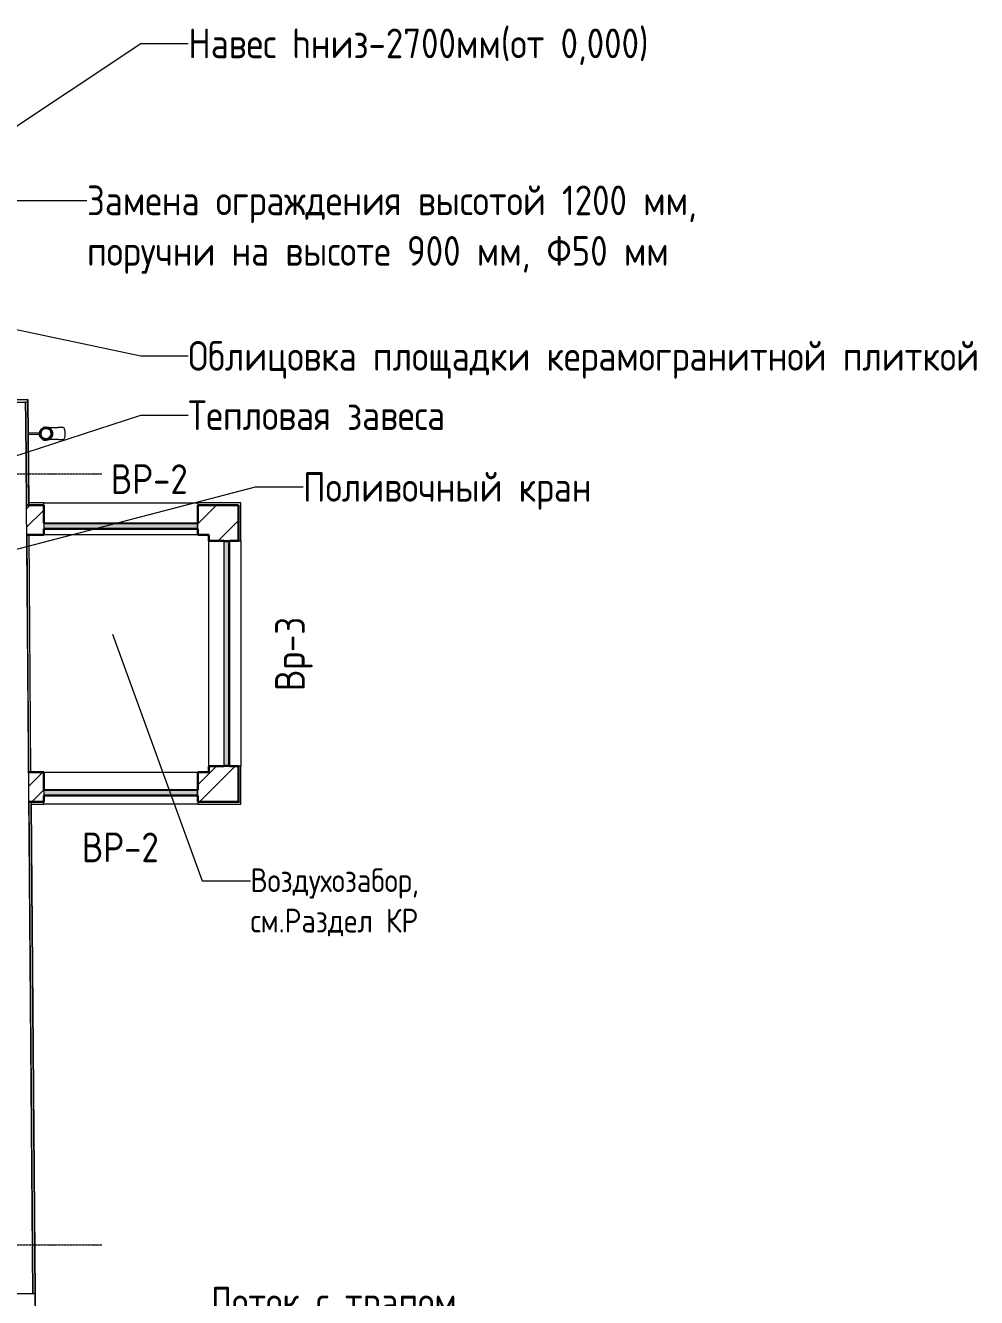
# Model space of a CAD drawing. Header units: millimetres. Extents: x 504091 to 2165846, y 135022 to 442887.
# Drawn here: x 1455621 to 1463641, y 340921 to 351647 of the extents above; entities that cross this region are included whole.
import ezdxf

# ---------------------------------------------------------------- set-up
doc = ezdxf.new("R2010")
doc.units = ezdxf.units.MM
doc.linetypes.add('ADSK_Линия сетки', pattern=[25, 20, -2.5, 0, -2.5])
doc.linetypes.add('осеваяX2', pattern=[4, 2.5, -0.5, 0.5, -0.5])
for name, color, linetype, lineweight in [('_ Окна', 7, 'Continuous', 30), ('Аннотация', 7, 'Continuous', 9), ('Марки окон', 7, 'Continuous', 20), ('Обобщенные модели', 7, 'Continuous', 18), ('Окна', 7, 'Continuous', 18), ('Оси', 165, 'осеваяX2', 13), ('Стены внутренние', 7, 'Continuous', 18), ('Стены наружные', 7, 'Continuous', 18), ('Стены несущие', 7, 'Continuous', 30), ('Стены отделка', 7, 'Continuous', 30), ('Стены штриховка', 7, 'Continuous', 18)]:
    doc.layers.add(name, color=color, linetype=linetype, lineweight=lineweight)
doc.styles.add('GOST Common_2', font='GOST_Common.ttf', dxfattribs={"width": 0.9, "height": 200})
doc.styles.add('GOST Common_6', font='GOST_Common.ttf', dxfattribs={"width": 0.9, "height": 200})
pattern_1 = [(45, (1400150.3, 304821.34), (-235.7317, 235.7317), []), (45, (1400307.45, 304821.34), (-235.7317, 235.7317), [])]

# ---------------------------------------------------------------- blocks, each defined once
blk = doc.blocks.new('Водосток - Тип 1 _карниз больше 490мм_-5171559-План 1-го этажа')
at = {"layer": 'Обобщенные модели', "lineweight": 9}
h = blk.add_hatch(dxfattribs=at)
h.set_pattern_fill('FP_14', color=256, style=0, pattern_type=2)
h.set_pattern_definition([(134.537, (43058.06, -55833.66), (-106.91965, -105.20546), [])])
h.paths.add_polyline_path([(174, 149), (174, 171), (164, 191), (147, 205), (125, 210), (102, 204), (85, 190), (76, 171), (77, 147), (86, 129), (103, 115), (127, 111), (147, 115), (164, 129), (174, 148)])
at = {"layer": 'Обобщенные модели'}
for p, q in [((75, 306), (75, 264)), ((175, 264), (175, 306)), ((120, 109), (120, 11)), ((130, 11), (130, 109))]:
    blk.add_line(p, q, dxfattribs=at)
at = {"layer": 'Обобщенные модели', "flags": 128}
for points in [[(75, 173), (75, 174), (75, 177), (75, 180), (75, 183), (75, 186), (75, 190), (75, 193), (75, 197), (75, 201), (75, 205), (75, 210), (75, 214), (75, 219), (75, 224), (75, 229), (75, 234), (75, 239), (75, 245), (75, 250), (75, 256), (75, 261), (75, 264)], [(175, 264), (175, 258), (175, 252), (175, 247), (175, 242), (175, 236), (175, 231), (175, 226), (175, 221), (175, 216), (175, 212), (175, 207), (175, 203), (175, 199), (175, 195), (175, 191), (175, 188), (175, 184), (175, 181), (175, 178), (175, 175), (175, 173)]]:
    blk.add_lwpolyline(points, dxfattribs=at)
at = {"layer": 'Обобщенные модели'}
for start, end in [(90, 270), (270, 90)]:
    blk.add_arc((125, 160), 52, start, end, dxfattribs=at)
at = {"layer": 'Обобщенные модели', "lineweight": 40}
for start, end in [(90, 270), (270, 90)]:
    blk.add_arc((125, 160), 50, start, end, dxfattribs=at)
at = {"layer": 'Обобщенные модели'}
for start_param, end_param in [(4.712389, 6.283185), (3.141593, 4.712389)]:
    blk.add_ellipse((125, 306), major_axis=(-50, 0), ratio=0.309017, start_param=start_param, end_param=end_param, dxfattribs=at)
blk = doc.blocks.new('Жалюзи помышленые - 1900 x1100 мм-3109638-План 1-го этажа')
at = {"layer": 'Окна', "true_color": 0x373f43}
for points in [[(945, 38), (942, 41), (-942, 41), (-945, 38), (942, 38)], [(945, -1), (945, 38), (-945, 38), (-945, -1), (942, -1)], [(902, 41), (900, 44), (-900, 44), (-903, 41), (900, 41)], [(900, 46), (-900, 46), (-900, 44), (900, 44)], [(947, -4), (945, -1), (-945, -1), (-948, -4), (945, -4)]]:
    blk.add_hatch(color=149, dxfattribs=at).paths.add_polyline_path(points)
at = {"layer": '_ Окна', "lineweight": 18}
for p, q in [((-900, 46), (-950, 46)), ((-950, 46), (-950, -4)), ((-945, 38), (-942, 41)), ((-945, -1), (-945, 38)), ((-942, 41), (-903, 41)), ((-903, 41), (-900, 44)), ((-900, 44), (-900, 46)), ((950, 46), (900, 46)), ((900, 46), (900, 44)), ((900, 44), (902, 41)), ((902, 41), (942, 41)), ((942, 41), (945, 38)), ((945, 38), (945, -1)), ((950, -4), (950, 46)), ((-950, -4), (-948, -4)), ((-948, -4), (-945, -1)), ((945, -1), (947, -4)), ((947, -4), (950, -4))]:
    blk.add_line(p, q, dxfattribs=at)
at = {"layer": 'Окна'}
for p, q in [((945, 38), (-945, 38)), ((-903, 41), (902, 41)), ((900, 46), (-900, 46)), ((900, 44), (-900, 44)), ((-948, -4), (947, -4)), ((945, -1), (-945, -1))]:
    blk.add_line(p, q, dxfattribs=at)
blk = doc.blocks.new('Жалюзи помышленые - 1300 x1100 мм-3109425-План 1-го этажа')
at = {"layer": 'Окна', "true_color": 0x373f43}
for points in [[(-645, 21), (-648, 19), (647, 19), (645, 21)], [(-603, 64), (-642, 64), (-645, 61), (645, 61), (642, 64), (-600, 64)], [(642, 61), (-645, 61), (-645, 21), (645, 21), (645, 61)], [(-600, 66), (-603, 64), (602, 64), (600, 66)], [(-598, 69), (-600, 69), (-600, 66), (600, 66), (600, 69)]]:
    blk.add_hatch(color=149, dxfattribs=at).paths.add_polyline_path(points)
at = {"layer": '_ Окна', "lineweight": 18}
for p, q in [((-600, 69), (-650, 69)), ((-650, 69), (-650, 19)), ((-650, 19), (-648, 19)), ((-648, 19), (-645, 21)), ((-645, 61), (-642, 64)), ((-645, 21), (-645, 61)), ((-642, 64), (-603, 64)), ((-603, 64), (-600, 66)), ((-600, 66), (-600, 69)), ((650, 69), (600, 69)), ((600, 69), (600, 66)), ((600, 66), (602, 64)), ((602, 64), (642, 64)), ((642, 64), (645, 61)), ((645, 61), (645, 21)), ((645, 21), (647, 19)), ((647, 19), (650, 19)), ((650, 19), (650, 69))]:
    blk.add_line(p, q, dxfattribs=at)
at = {"layer": 'Окна'}
for p, q in [((-648, 19), (647, 19)), ((645, 61), (-645, 61)), ((645, 21), (-645, 21)), ((-603, 64), (602, 64)), ((600, 69), (-600, 69)), ((600, 66), (-600, 66))]:
    blk.add_line(p, q, dxfattribs=at)

msp = doc.modelspace()

# ---------------------------------------------------------------- hatches: boundary and pattern name
at = {"layer": 'Стены внутренние', "lineweight": 9}
h = msp.add_hatch(dxfattribs=at)
h.set_pattern_fill('FP_28', color=256, style=0, pattern_type=2)
h.set_pattern_definition(pattern_1)
h.paths.add_polyline_path([(1455667.9821, 347351.4513), (1455774.8938, 347351.4513), (1455774.8938, 347601.4513), (1455629.7841, 347601.4513), (1455631.806, 347351.4513), (1455651.8067, 347351.4513)])
h.paths.add_polyline_path([(1457167.6908, 347351.4513), (1457167.6908, 347601.4513), (1457074.8938, 347601.4513), (1457074.8938, 347351.4513), (1457151.8372, 347351.4513)])
h = msp.add_hatch(dxfattribs=at)
h.set_pattern_fill('FP_28', color=256, style=0, pattern_type=2)
h.set_pattern_definition(pattern_1)
h.paths.add_polyline_path([(1457417.6908, 345351.4513), (1457417.6908, 345401.4513), (1457167.6908, 345401.4513), (1457167.6908, 345351.4513), (1457377.5541, 345351.4513)])
h.paths.add_polyline_path([(1457167.6908, 347301.4513), (1457417.6908, 347301.4513), (1457417.6908, 347601.4513), (1457167.6908, 347601.4513), (1457167.6908, 347316.5051)])
h = msp.add_hatch(dxfattribs=at)
h.set_pattern_fill('FP_28', color=256, style=0, pattern_type=2)
h.set_pattern_definition(pattern_1)
h.paths.add_polyline_path([(1455667.9821, 345101.4513), (1455774.8938, 345101.4513), (1455774.8938, 345351.4513), (1455647.9814, 345351.4513), (1455650.0034, 345101.4513), (1455651.8067, 345101.4513)])
h.paths.add_polyline_path([(1457167.6908, 345101.4513), (1457417.6908, 345101.4513), (1457417.6908, 345351.4513), (1457074.8938, 345351.4513), (1457074.8938, 345101.4513), (1457107.3852, 345101.4513)])

# ---------------------------------------------------------------- linework, layer by layer
at = {"layer": 'Аннотация', "lineweight": 9}
for p, q in [((1455348.011, 350667.2367), (1456593.8507, 351496.0296)), ((1456593.8507, 351496.0296), (1456994.0934, 351496.0296)), ((1455217.1174, 350172.2567), (1456140.2318, 350172.2567)), ((1454440.2435, 349318.8456), (1456593.8507, 348860.8064)), ((1456593.8507, 348860.8064), (1456994.0934, 348860.8064)), ((1454440.2435, 347660.1198), (1456593.8507, 348360.8064)), ((1456593.8507, 348360.8064), (1456994.0934, 348360.8064)), ((1454863.7445, 347055.3149), (1457561.7408, 347756.0015)), ((1457561.7408, 347756.0015), (1457961.9835, 347756.0015)), ((1456355.7831, 346515.5053), (1457112.3631, 344435.8628)), ((1457112.3631, 344435.8628), (1457519.0515, 344435.8628))]:
    msp.add_line(p, q, dxfattribs=at)
at = {"layer": 'Оси', "linetype": 'ADSK_Линия сетки'}
for p, q in [((1390035.5654, 347866.3441), (1456265.2939, 347866.3441)), ((1390035.5654, 341366.3441), (1456265.2939, 341366.3441))]:
    msp.add_line(p, q, dxfattribs=at)
at = {"layer": 'Стены внутренние'}
for p, q in [((1457074.8938, 347351.4513), (1455774.8938, 347351.4513)), ((1457167.6908, 345401.4513), (1457167.6908, 347301.4513)), ((1455774.8938, 345351.4513), (1457074.8938, 345351.4513))]:
    msp.add_line(p, q, dxfattribs=at)
at = {"layer": 'Стены наружные'}
for p, q in [((1455774.8938, 347621.4513), (1457074.8938, 347621.4513)), ((1457437.6908, 347301.4513), (1457437.6908, 345401.4513)), ((1457074.8938, 345081.4513), (1455774.8938, 345081.4513)), ((1455703.5297, 340956.1925), (1455717.2379, 339261.248)), ((1455717.2105, 339261.248), (1455703.5357, 340956.1926)), ((1455704.5357, 340956.2007), (1455718.2105, 339261.2558))]:
    msp.add_line(p, q, dxfattribs=at)
at = {"layer": 'Стены несущие'}
for p, q in [((1455774.8938, 347601.4513), (1455629.7841, 347601.4513)), ((1455774.8938, 347451.4513), (1455774.8938, 347601.4513)), ((1457074.8938, 347601.4513), (1457074.8938, 347451.4513)), ((1457417.6908, 347601.4513), (1457074.8938, 347601.4513)), ((1457417.6908, 347601.4513), (1457417.6908, 347301.4513)), ((1457417.6908, 347301.4513), (1457417.6908, 347601.4513)), ((1455631.806, 347351.4513), (1455774.8938, 347351.4513)), ((1455774.8938, 347351.4513), (1455774.8938, 347401.4513)), ((1457074.8938, 347401.4513), (1457074.8938, 347351.4513)), ((1457074.8938, 347351.4513), (1457167.6908, 347351.4513)), ((1457167.6908, 347351.4513), (1457167.6908, 347301.4513)), ((1457167.6908, 347301.4513), (1457295.0627, 347301.4513)), ((1457345.0627, 347301.4513), (1457417.6908, 347301.4513)), ((1457167.6908, 345401.4513), (1457167.6908, 345351.4513)), ((1457295.0627, 345401.4513), (1457167.6908, 345401.4513)), ((1457417.6908, 345401.4513), (1457345.0627, 345401.4513)), ((1457417.6908, 345401.4513), (1457417.6908, 345351.4513)), ((1457417.6908, 345101.4513), (1457417.6908, 345401.4513)), ((1455774.8938, 345351.4513), (1455647.9814, 345351.4513)), ((1455774.8938, 345201.4513), (1455774.8938, 345351.4513)), ((1457167.6908, 345351.4513), (1457074.8938, 345351.4513)), ((1457074.8938, 345351.4513), (1457074.8938, 345201.4513)), ((1455650.0034, 345101.4513), (1455774.8938, 345101.4513)), ((1455774.8938, 345101.4513), (1455774.8938, 345151.4513)), ((1457074.8938, 345151.4513), (1457074.8938, 345101.4513)), ((1457417.6908, 345101.4513), (1457074.8938, 345101.4513))]:
    msp.add_line(p, q, dxfattribs=at)
at = {"layer": 'Стены отделка', "lineweight": 9}
for p, q in [((1455642.5972, 348490.1494), (1454362.2939, 348490.1494)), ((1455632.6777, 348491.1494), (1454385.2939, 348491.1494)), ((1455622.7583, 348470.1494), (1455623.9715, 348320.1494)), ((1455623.9715, 348320.1494), (1455622.7583, 348470.1494)), ((1455632.6777, 348490.1494), (1455632.6777, 348491.1494)), ((1455649.7847, 347601.4513), (1455642.5972, 348490.1494)), ((1455643.7518, 348490.1587), (1455642.7519, 348490.1506)), ((1455642.7519, 348490.1506), (1455649.7605, 347621.4513)), ((1455650.7606, 347621.4513), (1455643.7518, 348490.1587)), ((1455649.7605, 347621.4513), (1455650.5935, 347621.4513)), ((1455650.5935, 347621.4513), (1455650.5935, 347601.4513)), ((1455774.8938, 347621.4513), (1455650.7606, 347621.4513)), ((1455774.8938, 347601.4513), (1455774.8938, 347621.4513)), ((1457437.6908, 347621.4513), (1457074.8938, 347621.4513)), ((1457074.8938, 347621.4513), (1457074.8938, 347601.4513)), ((1457417.6908, 347601.4513), (1457417.6908, 347601.4513)), ((1457437.6908, 347301.4513), (1457437.6908, 347621.4513)), ((1455667.9821, 345351.4513), (1455651.8067, 347351.4513)), ((1457417.6908, 347301.4513), (1457437.6908, 347301.4513)), ((1457437.6908, 345401.4513), (1457417.6908, 345401.4513)), ((1457437.6908, 345081.4513), (1457437.6908, 345401.4513)), ((1457417.6908, 345351.4513), (1457417.6908, 345101.4513)), ((1455703.5297, 340956.1925), (1455670.1658, 345081.4513)), ((1455670.2532, 345081.4513), (1455703.5357, 340956.1926)), ((1455671.2532, 345081.4513), (1455774.8938, 345081.4513)), ((1455704.5357, 340956.2007), (1455671.2532, 345081.4513)), ((1455774.8938, 345081.4513), (1455774.8938, 345101.4513)), ((1457074.8938, 345101.4513), (1457074.8938, 345081.4513)), ((1457074.8938, 345081.4513), (1457437.6908, 345081.4513)), ((1457417.6908, 345101.4513), (1457437.6908, 345101.4513)), ((1455533.5353, 340954.8177), (1455683.5303, 340956.0308)), ((1455683.5303, 340956.0308), (1455703.5297, 340956.1925)), ((1455703.5357, 340956.1926), (1455704.5357, 340956.2007))]:
    msp.add_line(p, q, dxfattribs=at)
at = {"layer": 'Стены штриховка'}
for p, q in [((1454522.7939, 348470.1494), (1455622.7583, 348470.1494)), ((1455642.7589, 348470.1494), (1455622.7583, 348470.1494)), ((1455623.9715, 348320.1494), (1455629.7841, 347601.4513)), ((1455683.5303, 340956.0308), (1455623.9715, 348320.1494)), ((1455650.5935, 347621.4513), (1455650.7606, 347621.4513)), ((1455631.806, 347351.4513), (1455647.9814, 345351.4513)), ((1455650.0034, 345101.4513), (1455683.5303, 340956.0308)), ((1455670.004, 345101.4513), (1455670.1658, 345081.4513)), ((1455671.2532, 345081.4513), (1455670.2532, 345081.4513))]:
    msp.add_line(p, q, dxfattribs=at)

# ---------------------------------------------------------------- block references
at = {"layer": 'Обобщенные модели', "rotation": 270.4633818725631}
msp.add_blockref('Водосток - Тип 1 _карниз больше 490мм_-5171559-План 1-го этажа', (1455633.8958, 348329.547), dxfattribs=at)
at = {"layer": 'Окна'}
for name, p, rotation in [('Жалюзи помышленые - 1300 x1100 мм-3109425-План 1-го этажа', (1456424.8938, 347470.1013), 180), ('Жалюзи помышленые - 1900 x1100 мм-3109638-План 1-го этажа', (1457299.0408, 346351.4513), 270), ('Жалюзи помышленые - 1300 x1100 мм-3109425-План 1-го этажа', (1456424.8938, 345220.1013), 180)]:
    msp.add_blockref(name, p, dxfattribs=dict(at, rotation=rotation))

# ---------------------------------------------------------------- texts
at = {"layer": 'Аннотация', "lineweight": 9, "attachment_point": 1, "line_spacing_factor": 1.022766}
for s, insert, char_height, width, style in [('\\pt360,720,1080,1440,1800,2160,2520,2880,3240,3600,3960,4320,4680,5040,5400,5760,6120,6480,6840,7200,7560,7920,8280,8640,9000,9360,9720,10080,10440,10800,11160,11520;Навес hниз-2700мм(от 0,000)', (1456994.0934, 351621.2228), 250, 5744.7, 'GOST Common_2'), ('\\pt360,720,1080,1440,1800,2160,2520,2880,3240,3600,3960,4320,4680,5040,5400,5760,6120,6480,6840,7200,7560,7920,8280,8640,9000,9360,9720,10080,10440,10800,11160,11520;Замена ограждения высотой 1200 мм, поручни на высоте 900 мм, Ф50 мм', (1456140.2318, 350297.4498), 250, 5971.5, 'GOST Common_2'), ('\\pt360,720,1080,1440,1800,2160,2520,2880,3240,3600,3960,4320,4680,5040,5400,5760,6120,6480,6840,7200,7560,7920,8280,8640,9000,9360,9720,10080,10440,10800,11160,11520;Облицовка площадки керамогранитной плиткой', (1456994.0934, 348985.9995), 250, 7119.9, 'GOST Common_2'), ('\\pt360,720,1080,1440,1800,2160,2520,2880,3240,3600,3960,4320,4680,5040,5400,5760,6120,6480,6840,7200,7560,7920,8280,8640,9000,9360,9720,10080,10440,10800,11160,11520;Тепловая завеса', (1456994.0934, 348485.9995), 250, 2482.2, 'GOST Common_2'), ('\\pt360,720,1080,1440,1800,2160,2520,2880,3240,3600,3960,4320,4680,5040,5400,5760,6120,6480,6840,7200,7560,7920,8280,8640,9000,9360,9720,10080,10440,10800,11160,11520;Поливочный кран', (1457961.9835, 347881.1946), 250, 2482.2, 'GOST Common_2'), ('\\pt360,720,1080,1440,1800,2160,2520,2880,3240,3600,3960,4320,4680,5040,5400,5760,6120,6480,6840,7200,7560,7920,8280,8640,9000,9360,9720,10080,10440,10800,11160,11520;Воздухозабор,\\Pсм.Раздел КР', (1457519.0515, 344539.9861), 200, 2178.9, 'GOST Common_6'), ('\\pt360,720,1080,1440,1800,2160,2520,2880,3240,3600,3960,4320,4680,5040,5400,5760,6120,6480,6840,7200,7560,7920,8280,8640,9000,9360,9720,10080,10440,10800,11160,11520;Лоток с трапом 800х100мм', (1457167.5729, 341012.392), 250, 2589.3, 'GOST Common_2')]:
    msp.add_mtext(s, dxfattribs=dict(at, insert=insert, char_height=char_height, width=width, style=style))
at = {"layer": 'Марки окон', "lineweight": 9, "char_height": 250, "width": 690.3, "attachment_point": 5, "line_spacing_factor": 1.022766, "style": 'GOST Common_2'}
for insert in [(1456665.5617, 347822.0846), (1456421.2864, 344717.1211)]:
    msp.add_mtext('\\pt450,900,1350,1800,2250,2700,3150,3600,4050,4500,4950,5400,5850,6300,6750,7200,7650,8100,8550,9000,9450,9900,10350,10800,11250,11700,12150,12600,13050,13500,13950,14400;ВР-2', dxfattribs=dict(at, insert=insert))
at = {"layer": 'Марки окон', "lineweight": 9, "insert": (1457885.3823, 346347.8439), "char_height": 250, "width": 673.2, "attachment_point": 5, "rotation": 90, "line_spacing_factor": 1.022766, "style": 'GOST Common_2'}
msp.add_mtext('\\pt450,900,1350,1800,2250,2700,3150,3600,4050,4500,4950,5400,5850,6300,6750,7200,7650,8100,8550,9000,9450,9900,10350,10800,11250,11700,12150,12600,13050,13500,13950,14400;Вр-3', dxfattribs=at)

doc.saveas('drawing.dxf')
